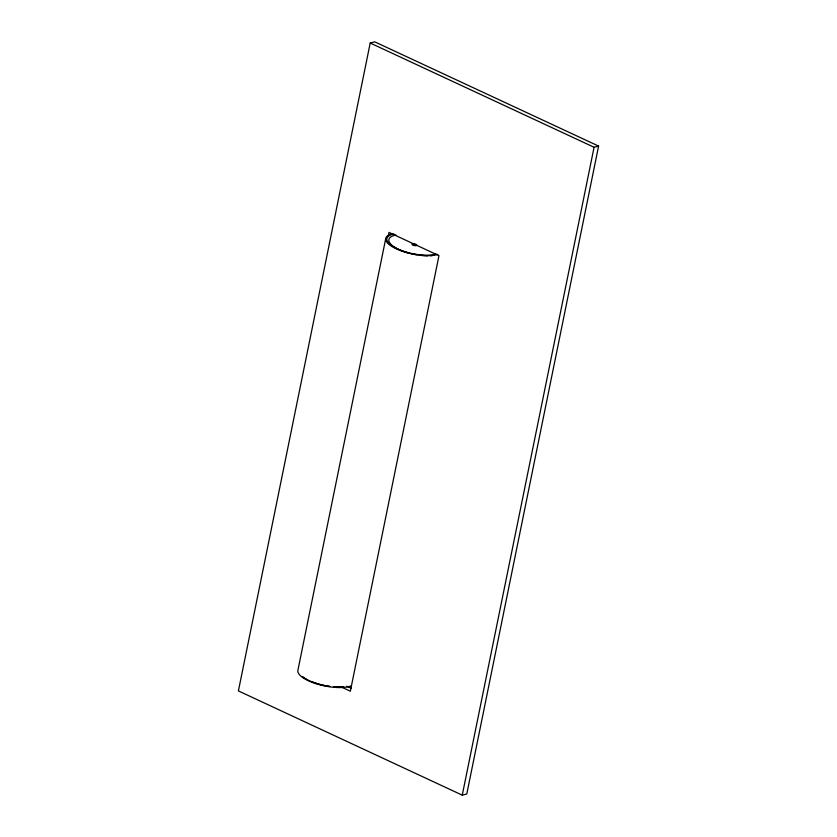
<?xml version="1.0" encoding="UTF-8"?>
<svg xmlns="http://www.w3.org/2000/svg" width="837" height="837" viewBox="0 0 837 837"><rect width="100%" height="100%" fill="white"/><g stroke="black" fill="none" stroke-linecap="round" stroke-linejoin="round"><path stroke-width="1.26" d="M370.216 43.022L238.399 690.912L462.254 795.15L466.784 793.978L598.601 146.088L374.746 41.85L370.216 43.022L594.071 147.26L598.601 146.088M385.721 238.618L297.846 670.542A29.316 10.023 11.5 0 0 317.976 684.321A29.316 10.023 11.5 0 0 350.912 685.953M388.211 236.243L388.996 232.404L438.965 255.672L350.347 691.205L340.952 686.832M462.254 795.15L594.071 147.26M346.748 686.246L351.394 688.412M416.627 244.843A2.448 0.837 11.5 0 1 415.047 245.68A2.448 0.837 11.5 0 1 412.024 244.488A2.448 0.837 11.5 0 1 414.127 243.86M414.754 243.975A2.448 0.837 11.5 0 1 416.324 244.592M343.296 686.853A27.548 9.427 11.5 0 1 334.559 686.915M311.51 681.59A27.548 9.427 11.5 0 0 329.945 686.445A28.165 9.636 11.5 0 1 326.294 685.88M307.169 679.529A27.548 9.427 11.5 0 1 303.664 677.332M432.572 255.578A27.548 9.427 11.5 0 1 430.26 255.745M427.791 255.787A27.548 9.427 11.5 0 1 420.394 255.316M416.868 254.814A27.548 9.427 11.5 0 1 410.988 253.611M409.837 253.318A27.548 9.427 11.5 0 1 396.016 234.977M436.244 254.155A28.165 9.636 11.5 0 1 396.686 248.526A28.165 9.636 11.5 0 1 393.913 233.962M343.777 686.884A28.165 9.636 11.5 0 1 333.461 686.853M325.091 685.649A28.165 9.636 11.5 0 1 319.138 684.237M317.997 683.902A28.165 9.636 11.5 0 1 306.823 679.445M304.469 678.043A28.165 9.636 11.5 0 1 302.502 676.62M437.73 254.385A29.316 10.023 11.5 0 1 396.728 249.06A29.316 10.023 11.5 0 1 392.427 233.701"/></g></svg>
